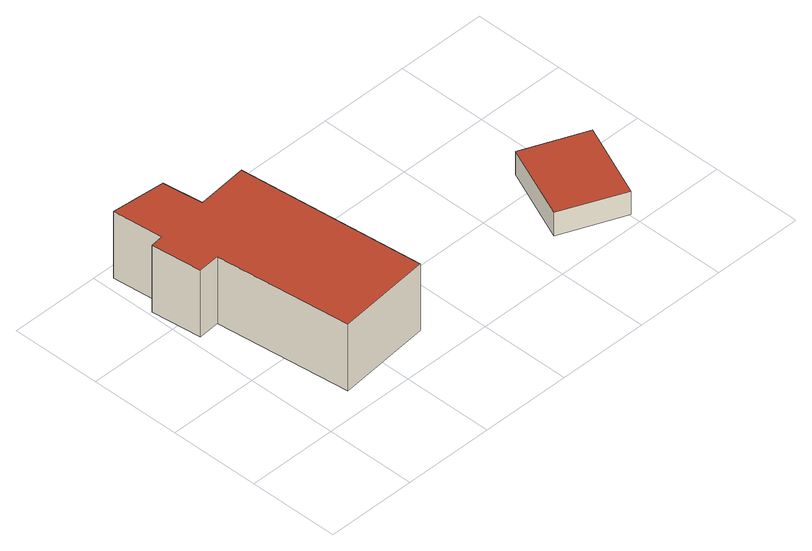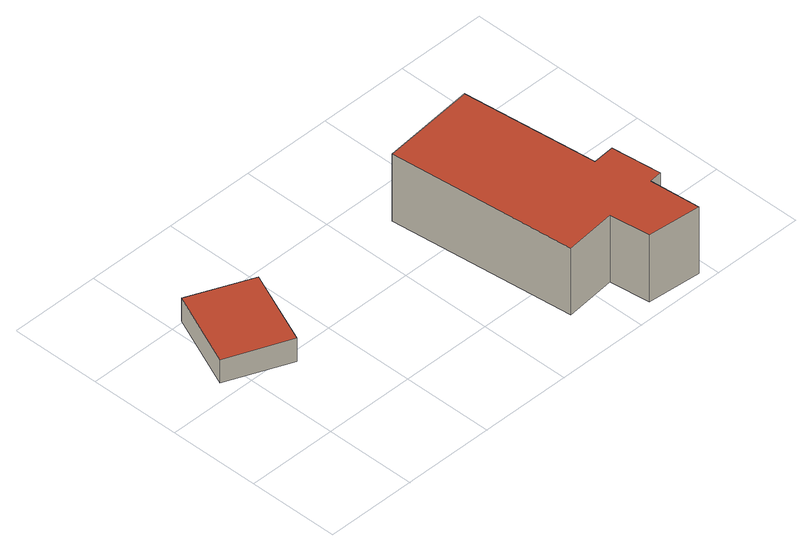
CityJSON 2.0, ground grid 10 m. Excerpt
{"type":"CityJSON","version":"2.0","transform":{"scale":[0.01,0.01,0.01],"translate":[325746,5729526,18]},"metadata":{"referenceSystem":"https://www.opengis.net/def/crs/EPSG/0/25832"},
"CityObjects":{
"building1":{"type":"Building","attributes":{"Geometrietyp2DReferenz":"3000","Gemeindeschluessel":"05170048","function":"31001_1010","roofType":"1000","measuredHeight":8.04},"address":[{"country":"Germany","locality":"Wesel","thoroughfareNumber":"7","thoroughfareName":"Am Damm"}],"geometry":[{"type":"Solid","lod":"2","boundaries":[[[[0,1,2,3]],[[4,5,1,0]],[[6,7,5,4]],[[8,9,7,6]],[[10,11,9,8]],[[12,13,11,10]],[[14,15,13,12]],[[16,17,15,14]],[[18,19,17,16]],[[3,2,19,18]],[[16,14,12,10,8,6,4,0,3,18]],[[1,5,7,9,11,13,15,17,19,2]]]],"semantics":{"surfaces":[{"type":"WallSurface"},{"type":"RoofSurface"},{"type":"GroundSurface"}],"values":[[0,0,0,0,0,0,0,0,0,0,1,2]]}}]},
"building2":{"type":"Building","attributes":{"Geometrietyp2DReferenz":"3000","Gemeindeschluessel":"05170048","function":"31001_2463","roofType":"1000","measuredHeight":2.79},"address":[{"country":"Germany","locality":"Wesel","thoroughfareNumber":"7","thoroughfareName":"Am Damm"}],"geometry":[{"type":"Solid","lod":"2","boundaries":[[[[20,21,22,23]],[[24,25,21,20]],[[26,27,25,24]],[[23,22,27,26]],[[24,20,23,26]],[[21,25,27,22]]]],"semantics":{"surfaces":[{"type":"WallSurface"},{"type":"RoofSurface"},{"type":"GroundSurface"}],"values":[[0,0,0,0,1,2]]}}]}
},
"vertices":[
[39,2303,834],[39,2303,30],[103,1749,30],[103,1749,834],[182,2320,834],[182,2320,30],[131,2877,834],[131,2877,30],[720,2825,834],[720,2825,30],[776,2383,834],[776,2383,30],[1342,2442,834],[1342,2442,30],[1553,383,834],[1553,383,30],[502,278,834],[502,278,30],[343,1769,834],[343,1769,30],
[4301,889,404],[4301,889,125],[3605,1182,125],[3605,1182,404],[3941,50,404],[3941,50,125],[3247,348,404],[3247,348,125]
]}
